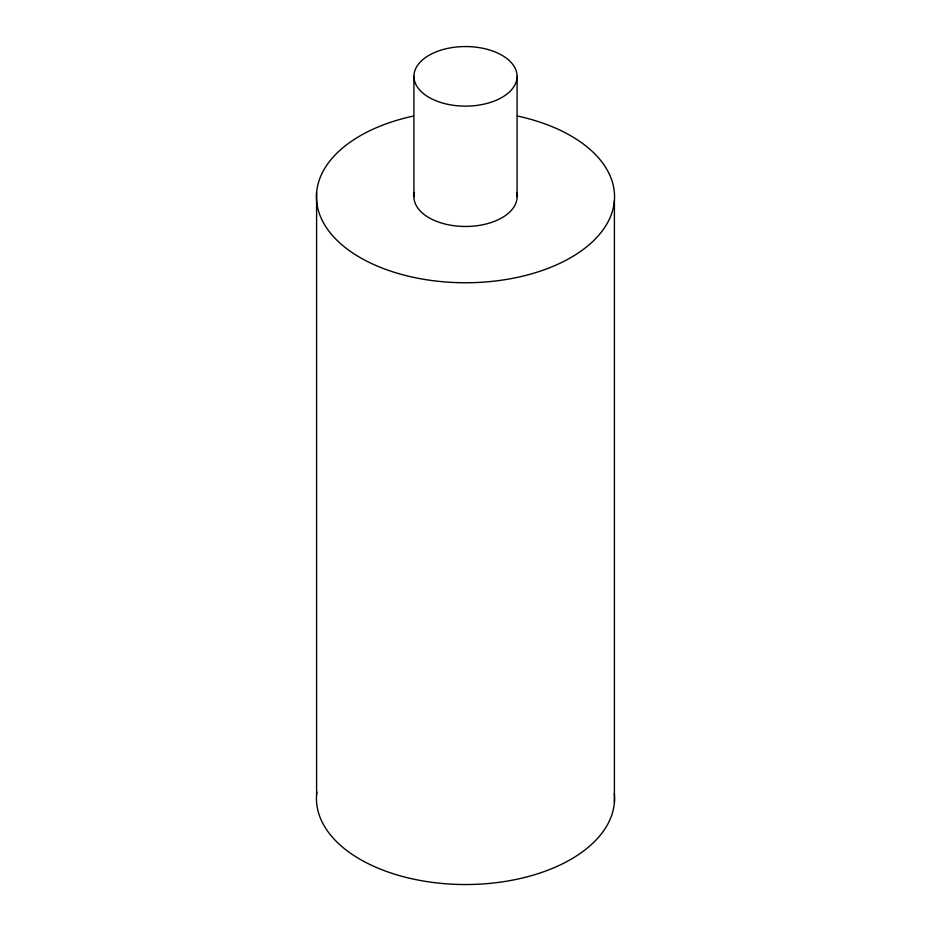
<?xml version="1.0" encoding="UTF-8"?>
<svg xmlns="http://www.w3.org/2000/svg" width="931" height="931" viewBox="0 0 931 931"><rect width="100%" height="100%" fill="white"/><g stroke="black" fill="none" stroke-linecap="round" stroke-linejoin="round"><path stroke-width="1.4" d="M614.402 200.607L614.402 802.394M517.089 76.342A51.589 29.792 0 0 1 439.7 102.131A51.589 29.792 0 0 1 439.7 50.542A51.589 29.792 0 0 1 517.089 76.342L517.089 196.697M413.911 76.342L413.911 196.697M316.598 192.787L316.598 794.574M517.345 116.014A149.053 86.059 0 0 1 584.947 248.17A149.053 86.059 0 0 1 346.274 248.344A149.053 86.059 0 0 1 413.306 116.084M614.309 793.538A149.053 86.059 0 0 1 464.197 884.531A149.053 86.059 0 0 1 316.866 792.037M516.565 192.449A51.589 29.792 0 0 1 465.5 226.477A51.589 29.792 0 0 1 414.435 192.449"/></g></svg>
